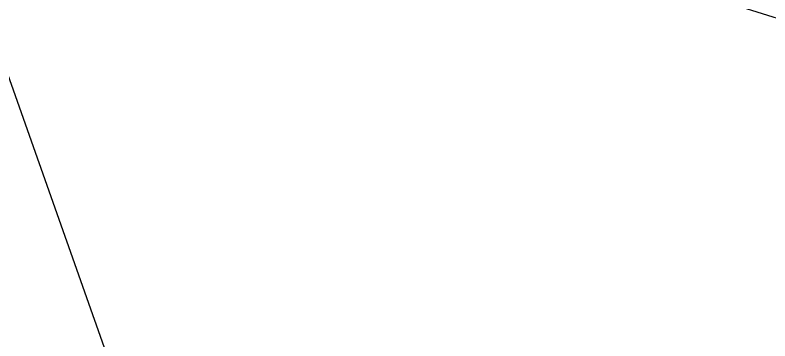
# Model space of a CAD drawing. Header units: millimetres. Extents: x 0 to 594, y 0 to 420.
# Drawn here: x 431.56 to 457.4, y 216.41 to 227.58 of the extents above; entities that cross this region are included whole.
import ezdxf

# ---------------------------------------------------------------- set-up
doc = ezdxf.new("R2010")
doc.units = ezdxf.units.MM
doc.header["$LTSCALE"] = 32.67
doc.layers.get('0').update_dxf_attribs({"linetype": 'CONTINUOUS'})
doc.styles.get("Standard").update_dxf_attribs({"font": 'txt', "width": 0.8})
doc.dimstyles.get("Standard").update_dxf_attribs({"dimtxt": 2.5, "dimasz": 3, "dimexe": 1.5, "dimexo": 1.2, "dimtad": 1, "dimdsep": 46, "dimtxsty": 'STANDARD', "dimblk": '_FILLED', "dimblk1": '_FILLED', "dimblk2": '_FILLED', "dimcen": 0.09, "dimazin": 2, "dimtol": 1, "dimtp": 0.01, "dimtm": 0.01, "dimtfac": 1, "dimtofl": 0, "dimtmove": 0, "dimatfit": 3, "dimldrblk": '_FILLED', "dimfxl": 1, "dimtolj": 1, "dimarcsym": 0})

# ---------------------------------------------------------------- blocks, each defined once
blk = doc.blocks.new('_FILLED')
at = {"color": 0, "linetype": 'BYBLOCK'}
blk.add_solid([(0, 0), (-1, 0.1667), (-1, -0.1667)], dxfattribs=at)

msp = doc.modelspace()

# ---------------------------------------------------------------- linework, layer by layer
at = {"color": 7, "linetype": 'CONTINUOUS'}
msp.add_line((422.472, 238.507), (527.627, 205.526), dxfattribs=at)

# ---------------------------------------------------------------- leaders
for points in [[(424.008, 246.2), (444.569, 188)], [(479.563, 232.856), (450.951, 187.291)]]:
    msp.add_leader(points, dimstyle='STANDARD', override={"dimtad": 0, "dimldrblk": 'NONE'}, dxfattribs=at)

doc.saveas('drawing.dxf')
